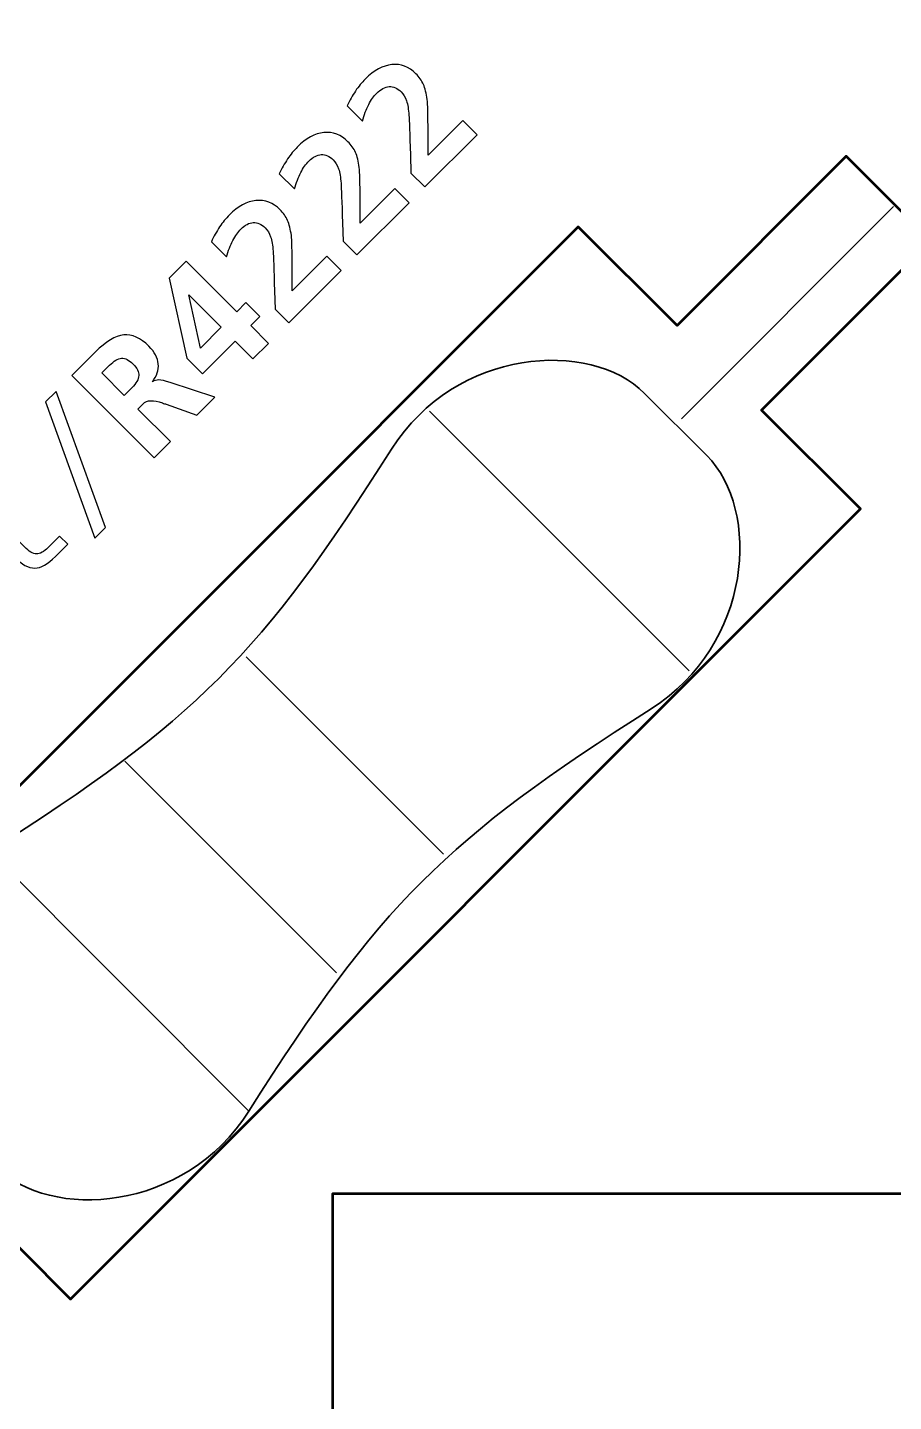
# Model space of a CAD drawing. Header units: centimetres. Extents: x -22.1 to 1.1, y -17.5 to -11.2.
# Drawn here: x -20.191 to -19.648, y -14.755 to -13.894 of the extents above; entities that cross this region are included whole.
import ezdxf

# ---------------------------------------------------------------- set-up
doc = ezdxf.new("R2010")
doc.units = ezdxf.units.CM
doc.header["$MEASUREMENT"] = 0
doc.layers.add('Layer 1', color=7, linetype='Continuous')

msp = doc.modelspace()

# ---------------------------------------------------------------- linework, layer by layer
at = {"layer": 'Layer 1', "lineweight": 53}
msp.add_lwpolyline([(-20.00002, -15.075), (-19.00002, -15.075), (-19.00002, -14.625), (-20.00002, -14.625), (-20.00002, -15.075)], close=True, dxfattribs=at)
at = {"layer": 'Layer 1', "color": 253, "lineweight": 53}
for points, knots in [([(-22.15, -17), (-22.15, -17), (-22.15, -12.7), (-22.15, -12.7), (-22.15, -12.7), (-22.15, -12.42391), (-21.92609, -12.2), (-21.65, -12.2), (-21.65, -12.2), (-21.65, -12.2), (-17.35, -12.2), (-17.35, -12.2), (-17.35, -12.2), (-17.07391, -12.2), (-16.85, -12.42391), (-16.85, -12.7), (-16.85, -12.7), (-16.85, -12.7), (-16.85, -17), (-16.85, -17), (-16.85, -17), (-16.85, -17.27609), (-17.07391, -17.5), (-17.35, -17.5), (-17.35, -17.5), (-17.35, -17.5), (-21.65, -17.5), (-21.65, -17.5), (-21.65, -17.5), (-21.92609, -17.5), (-22.15, -17.27609), (-22.15, -17)], [0, 0, 0, 0, 0.125, 0.125, 0.125, 0.125, 0.25, 0.25, 0.25, 0.25, 0.375, 0.375, 0.375, 0.375, 0.5, 0.5, 0.5, 0.5, 0.625, 0.625, 0.625, 0.625, 0.75, 0.75, 0.75, 0.75, 0.875, 0.875, 0.875, 0.875, 1, 1, 1, 1]), ([(-20.3851, -14.68205), (-20.3851, -14.68205), (-20.27903, -14.57599), (-20.27903, -14.57599), (-20.27903, -14.57599), (-20.27903, -14.57599), (-20.3409, -14.51411), (-20.3409, -14.51411), (-20.3409, -14.51411), (-20.3409, -14.51411), (-19.84593, -14.01914), (-19.84593, -14.01914), (-19.84593, -14.01914), (-19.84593, -14.01914), (-19.78405, -14.08101), (-19.78405, -14.08101), (-19.78405, -14.08101), (-19.78405, -14.08101), (-19.67799, -13.97495), (-19.67799, -13.97495), (-19.67799, -13.97495), (-19.67799, -13.97495), (-19.62496, -14.02798), (-19.62496, -14.02798), (-19.62496, -14.02798), (-19.62496, -14.02798), (-19.73102, -14.13404), (-19.73102, -14.13404), (-19.73102, -14.13404), (-19.73102, -14.13404), (-19.66915, -14.19592), (-19.66915, -14.19592), (-19.66915, -14.19592), (-19.66915, -14.19592), (-20.16412, -14.69089), (-20.16412, -14.69089), (-20.16412, -14.69089), (-20.16412, -14.69089), (-20.226, -14.62902), (-20.226, -14.62902), (-20.226, -14.62902), (-20.226, -14.62902), (-20.33206, -14.73509), (-20.33206, -14.73509), (-20.33206, -14.73509), (-20.33206, -14.73509), (-20.3851, -14.68205), (-20.3851, -14.68205)], [0, 0, 0, 0, 0.083333, 0.083333, 0.083333, 0.083333, 0.166667, 0.166667, 0.166667, 0.166667, 0.25, 0.25, 0.25, 0.25, 0.333333, 0.333333, 0.333333, 0.333333, 0.416667, 0.416667, 0.416667, 0.416667, 0.5, 0.5, 0.5, 0.5, 0.583333, 0.583333, 0.583333, 0.583333, 0.666667, 0.666667, 0.666667, 0.666667, 0.75, 0.75, 0.75, 0.75, 0.833333, 0.833333, 0.833333, 0.833333, 0.916667, 0.916667, 0.916667, 0.916667, 1, 1, 1, 1])]:
    msp.add_open_spline(points, degree=3, knots=knots, dxfattribs=at)
at = {"layer": 'Layer 1', "color": 250}
for points, knots in [([(-19.94004, -13.97425), (-19.94004, -13.97425), (-19.91832, -13.95253), (-19.91832, -13.95253), (-19.91832, -13.95253), (-19.91832, -13.95253), (-19.90933, -13.96151), (-19.90933, -13.96151), (-19.90933, -13.96151), (-19.90933, -13.96151), (-19.94207, -13.99425), (-19.94207, -13.99425), (-19.94207, -13.99425), (-19.94207, -13.99425), (-19.95077, -13.98556), (-19.95077, -13.98556), (-19.95077, -13.98556), (-19.95077, -13.98556), (-19.95112, -13.97416), (-19.95112, -13.97416), (-19.95112, -13.97416), (-19.95152, -13.96062), (-19.95183, -13.95233), (-19.95203, -13.94932), (-19.95203, -13.94932), (-19.95229, -13.94561), (-19.9528, -13.94262), (-19.95357, -13.94033), (-19.95357, -13.94033), (-19.95434, -13.93803), (-19.95547, -13.93615), (-19.95697, -13.93465), (-19.95697, -13.93465), (-19.95927, -13.93235), (-19.96175, -13.93126), (-19.96441, -13.9314), (-19.96441, -13.9314), (-19.96704, -13.93155), (-19.96965, -13.9329), (-19.97221, -13.93545), (-19.97221, -13.93545), (-19.97402, -13.93727), (-19.97571, -13.93969), (-19.97725, -13.94266), (-19.97725, -13.94266), (-19.97879, -13.94567), (-19.98011, -13.94908), (-19.98119, -13.95293), (-19.98119, -13.95293), (-19.98119, -13.95293), (-19.99069, -13.94343), (-19.99069, -13.94343), (-19.99069, -13.94343), (-19.98913, -13.94007), (-19.98741, -13.93696), (-19.98551, -13.93413), (-19.98551, -13.93413), (-19.98363, -13.9313), (-19.9816, -13.92881), (-19.97944, -13.92665), (-19.97944, -13.92665), (-19.97397, -13.92118), (-19.96842, -13.91816), (-19.96275, -13.9176), (-19.96275, -13.9176), (-19.95709, -13.91701), (-19.95205, -13.91893), (-19.94767, -13.92332), (-19.94767, -13.92332), (-19.94564, -13.92535), (-19.94407, -13.92758), (-19.94299, -13.93003), (-19.94299, -13.93003), (-19.94188, -13.93248), (-19.94109, -13.93563), (-19.94058, -13.93945), (-19.94058, -13.93945), (-19.94024, -13.94223), (-19.94007, -13.9491), (-19.94007, -13.96006), (-19.94007, -13.96006), (-19.94007, -13.966), (-19.94005, -13.97074), (-19.94004, -13.97425)], [0, 0, 0, 0, 0.047619, 0.047619, 0.047619, 0.047619, 0.095238, 0.095238, 0.095238, 0.095238, 0.142857, 0.142857, 0.142857, 0.142857, 0.190476, 0.190476, 0.190476, 0.190476, 0.238095, 0.238095, 0.238095, 0.238095, 0.285714, 0.285714, 0.285714, 0.285714, 0.333333, 0.333333, 0.333333, 0.333333, 0.380952, 0.380952, 0.380952, 0.380952, 0.428571, 0.428571, 0.428571, 0.428571, 0.47619, 0.47619, 0.47619, 0.47619, 0.52381, 0.52381, 0.52381, 0.52381, 0.571429, 0.571429, 0.571429, 0.571429, 0.619048, 0.619048, 0.619048, 0.619048, 0.666667, 0.666667, 0.666667, 0.666667, 0.714286, 0.714286, 0.714286, 0.714286, 0.761905, 0.761905, 0.761905, 0.761905, 0.809524, 0.809524, 0.809524, 0.809524, 0.857143, 0.857143, 0.857143, 0.857143, 0.904762, 0.904762, 0.904762, 0.904762, 0.952381, 0.952381, 0.952381, 0.952381, 1, 1, 1, 1]), ([(-19.98261, -14.01682), (-19.98261, -14.01682), (-19.96089, -13.9951), (-19.96089, -13.9951), (-19.96089, -13.9951), (-19.96089, -13.9951), (-19.9519, -14.00408), (-19.9519, -14.00408), (-19.9519, -14.00408), (-19.9519, -14.00408), (-19.98464, -14.03682), (-19.98464, -14.03682), (-19.98464, -14.03682), (-19.98464, -14.03682), (-19.99334, -14.02813), (-19.99334, -14.02813), (-19.99334, -14.02813), (-19.99334, -14.02813), (-19.99369, -14.01673), (-19.99369, -14.01673), (-19.99369, -14.01673), (-19.99409, -14.00319), (-19.9944, -13.9949), (-19.9946, -13.99189), (-19.9946, -13.99189), (-19.99486, -13.98818), (-19.99537, -13.98519), (-19.99614, -13.9829), (-19.99614, -13.9829), (-19.99691, -13.9806), (-19.99804, -13.97872), (-19.99954, -13.97722), (-19.99954, -13.97722), (-20.00184, -13.97492), (-20.00432, -13.97383), (-20.00698, -13.97397), (-20.00698, -13.97397), (-20.00961, -13.97412), (-20.01222, -13.97547), (-20.01478, -13.97802), (-20.01478, -13.97802), (-20.01659, -13.97984), (-20.01828, -13.98226), (-20.01982, -13.98523), (-20.01982, -13.98523), (-20.02136, -13.98824), (-20.02268, -13.99165), (-20.02376, -13.9955), (-20.02376, -13.9955), (-20.02376, -13.9955), (-20.03326, -13.986), (-20.03326, -13.986), (-20.03326, -13.986), (-20.0317, -13.98264), (-20.02998, -13.97953), (-20.02808, -13.9767), (-20.02808, -13.9767), (-20.0262, -13.97387), (-20.02417, -13.97138), (-20.02201, -13.96922), (-20.02201, -13.96922), (-20.01654, -13.96375), (-20.01099, -13.96073), (-20.00532, -13.96017), (-20.00532, -13.96017), (-19.99966, -13.95958), (-19.99462, -13.9615), (-19.99024, -13.96589), (-19.99024, -13.96589), (-19.98821, -13.96792), (-19.98664, -13.97015), (-19.98556, -13.9726), (-19.98556, -13.9726), (-19.98445, -13.97505), (-19.98366, -13.9782), (-19.98315, -13.98202), (-19.98315, -13.98202), (-19.98281, -13.9848), (-19.98264, -13.99167), (-19.98264, -14.00263), (-19.98264, -14.00263), (-19.98264, -14.00857), (-19.98262, -14.01331), (-19.98261, -14.01682)], [0, 0, 0, 0, 0.047619, 0.047619, 0.047619, 0.047619, 0.095238, 0.095238, 0.095238, 0.095238, 0.142857, 0.142857, 0.142857, 0.142857, 0.190476, 0.190476, 0.190476, 0.190476, 0.238095, 0.238095, 0.238095, 0.238095, 0.285714, 0.285714, 0.285714, 0.285714, 0.333333, 0.333333, 0.333333, 0.333333, 0.380952, 0.380952, 0.380952, 0.380952, 0.428571, 0.428571, 0.428571, 0.428571, 0.47619, 0.47619, 0.47619, 0.47619, 0.52381, 0.52381, 0.52381, 0.52381, 0.571429, 0.571429, 0.571429, 0.571429, 0.619048, 0.619048, 0.619048, 0.619048, 0.666667, 0.666667, 0.666667, 0.666667, 0.714286, 0.714286, 0.714286, 0.714286, 0.761905, 0.761905, 0.761905, 0.761905, 0.809524, 0.809524, 0.809524, 0.809524, 0.857143, 0.857143, 0.857143, 0.857143, 0.904762, 0.904762, 0.904762, 0.904762, 0.952381, 0.952381, 0.952381, 0.952381, 1, 1, 1, 1]), ([(-20.02519, -14.0594), (-20.02519, -14.0594), (-20.00347, -14.03768), (-20.00347, -14.03768), (-20.00347, -14.03768), (-20.00347, -14.03768), (-19.99448, -14.04666), (-19.99448, -14.04666), (-19.99448, -14.04666), (-19.99448, -14.04666), (-20.02722, -14.0794), (-20.02722, -14.0794), (-20.02722, -14.0794), (-20.02722, -14.0794), (-20.03592, -14.07071), (-20.03592, -14.07071), (-20.03592, -14.07071), (-20.03592, -14.07071), (-20.03627, -14.05931), (-20.03627, -14.05931), (-20.03627, -14.05931), (-20.03667, -14.04577), (-20.03698, -14.03748), (-20.03718, -14.03447), (-20.03718, -14.03447), (-20.03744, -14.03076), (-20.03795, -14.02777), (-20.03872, -14.02548), (-20.03872, -14.02548), (-20.03949, -14.02318), (-20.04062, -14.0213), (-20.04212, -14.0198), (-20.04212, -14.0198), (-20.04442, -14.0175), (-20.0469, -14.01641), (-20.04956, -14.01655), (-20.04956, -14.01655), (-20.05219, -14.0167), (-20.0548, -14.01805), (-20.05736, -14.0206), (-20.05736, -14.0206), (-20.05917, -14.02242), (-20.06086, -14.02484), (-20.0624, -14.02781), (-20.0624, -14.02781), (-20.06394, -14.03082), (-20.06526, -14.03423), (-20.06634, -14.03808), (-20.06634, -14.03808), (-20.06634, -14.03808), (-20.07584, -14.02858), (-20.07584, -14.02858), (-20.07584, -14.02858), (-20.07428, -14.02522), (-20.07256, -14.02211), (-20.07066, -14.01928), (-20.07066, -14.01928), (-20.06878, -14.01645), (-20.06675, -14.01396), (-20.06459, -14.0118), (-20.06459, -14.0118), (-20.05912, -14.00633), (-20.05357, -14.00331), (-20.0479, -14.00275), (-20.0479, -14.00275), (-20.04224, -14.00216), (-20.0372, -14.00408), (-20.03282, -14.00847), (-20.03282, -14.00847), (-20.03079, -14.0105), (-20.02922, -14.01273), (-20.02814, -14.01518), (-20.02814, -14.01518), (-20.02703, -14.01763), (-20.02624, -14.02078), (-20.02573, -14.0246), (-20.02573, -14.0246), (-20.02539, -14.02738), (-20.02522, -14.03425), (-20.02522, -14.04521), (-20.02522, -14.04521), (-20.02522, -14.05115), (-20.0252, -14.05589), (-20.02519, -14.0594)], [0, 0, 0, 0, 0.047619, 0.047619, 0.047619, 0.047619, 0.095238, 0.095238, 0.095238, 0.095238, 0.142857, 0.142857, 0.142857, 0.142857, 0.190476, 0.190476, 0.190476, 0.190476, 0.238095, 0.238095, 0.238095, 0.238095, 0.285714, 0.285714, 0.285714, 0.285714, 0.333333, 0.333333, 0.333333, 0.333333, 0.380952, 0.380952, 0.380952, 0.380952, 0.428571, 0.428571, 0.428571, 0.428571, 0.47619, 0.47619, 0.47619, 0.47619, 0.52381, 0.52381, 0.52381, 0.52381, 0.571429, 0.571429, 0.571429, 0.571429, 0.619048, 0.619048, 0.619048, 0.619048, 0.666667, 0.666667, 0.666667, 0.666667, 0.714286, 0.714286, 0.714286, 0.714286, 0.761905, 0.761905, 0.761905, 0.761905, 0.809524, 0.809524, 0.809524, 0.809524, 0.857143, 0.857143, 0.857143, 0.857143, 0.904762, 0.904762, 0.904762, 0.904762, 0.952381, 0.952381, 0.952381, 0.952381, 1, 1, 1, 1]), ([(-20.10224, -14.05132), (-20.10224, -14.05132), (-20.09157, -14.04065), (-20.09157, -14.04065), (-20.09157, -14.04065), (-20.09157, -14.04065), (-20.05987, -14.07236), (-20.05987, -14.07236), (-20.05987, -14.07236), (-20.05987, -14.07236), (-20.0542, -14.06668), (-20.0542, -14.06668), (-20.0542, -14.06668), (-20.0542, -14.06668), (-20.04546, -14.07542), (-20.04546, -14.07542), (-20.04546, -14.07542), (-20.04546, -14.07542), (-20.05113, -14.08109), (-20.05113, -14.08109), (-20.05113, -14.08109), (-20.05113, -14.08109), (-20.04002, -14.0922), (-20.04002, -14.0922), (-20.04002, -14.0922), (-20.04002, -14.0922), (-20.04978, -14.10197), (-20.04978, -14.10197), (-20.04978, -14.10197), (-20.04978, -14.10197), (-20.0609, -14.09085), (-20.0609, -14.09085), (-20.0609, -14.09085), (-20.0609, -14.09085), (-20.08136, -14.11131), (-20.08136, -14.11131), (-20.08136, -14.11131), (-20.08136, -14.11131), (-20.09124, -14.10143), (-20.09124, -14.10143), (-20.09124, -14.10143), (-20.09124, -14.10143), (-20.10224, -14.05132), (-20.10224, -14.05132)], [0, 0, 0, 0, 0.090909, 0.090909, 0.090909, 0.090909, 0.181818, 0.181818, 0.181818, 0.181818, 0.272727, 0.272727, 0.272727, 0.272727, 0.363636, 0.363636, 0.363636, 0.363636, 0.454545, 0.454545, 0.454545, 0.454545, 0.545455, 0.545455, 0.545455, 0.545455, 0.636364, 0.636364, 0.636364, 0.636364, 0.727273, 0.727273, 0.727273, 0.727273, 0.818182, 0.818182, 0.818182, 0.818182, 0.909091, 0.909091, 0.909091, 0.909091, 1, 1, 1, 1]), ([(-20.09, -14.06175), (-20.09, -14.06175), (-20.08265, -14.09514), (-20.08265, -14.09514), (-20.08265, -14.09514), (-20.08265, -14.09514), (-20.06963, -14.08212), (-20.06963, -14.08212), (-20.06963, -14.08212), (-20.06963, -14.08212), (-20.09, -14.06175), (-20.09, -14.06175)], [0, 0, 0, 0, 0.333333, 0.333333, 0.333333, 0.333333, 0.666667, 0.666667, 0.666667, 0.666667, 1, 1, 1, 1]), ([(-20.11281, -14.11631), (-20.11158, -14.1155), (-20.11023, -14.1151), (-20.10873, -14.1151), (-20.10873, -14.1151), (-20.10723, -14.1151), (-20.10487, -14.11564), (-20.10161, -14.11672), (-20.10161, -14.11672), (-20.10161, -14.11672), (-20.07375, -14.12593), (-20.07375, -14.12593), (-20.07375, -14.12593), (-20.07375, -14.12593), (-20.08495, -14.13713), (-20.08495, -14.13713), (-20.08495, -14.13713), (-20.08495, -14.13713), (-20.10417, -14.13033), (-20.10417, -14.13033), (-20.10417, -14.13033), (-20.10473, -14.13015), (-20.10547, -14.12988), (-20.10642, -14.12953), (-20.10642, -14.12953), (-20.11212, -14.12747), (-20.11622, -14.12766), (-20.11867, -14.13011), (-20.11867, -14.13011), (-20.11867, -14.13011), (-20.12192, -14.13336), (-20.12192, -14.13336), (-20.12192, -14.13336), (-20.12192, -14.13336), (-20.10155, -14.15373), (-20.10155, -14.15373), (-20.10155, -14.15373), (-20.10155, -14.15373), (-20.11173, -14.16392), (-20.11173, -14.16392), (-20.11173, -14.16392), (-20.11173, -14.16392), (-20.16329, -14.11236), (-20.16329, -14.11236), (-20.16329, -14.11236), (-20.16329, -14.11236), (-20.14859, -14.09766), (-20.14859, -14.09766), (-20.14859, -14.09766), (-20.14195, -14.09103), (-20.13602, -14.08744), (-20.13079, -14.08689), (-20.13079, -14.08689), (-20.12553, -14.08636), (-20.12027, -14.08874), (-20.11498, -14.09403), (-20.11498, -14.09403), (-20.11144, -14.09758), (-20.10948, -14.10127), (-20.10912, -14.10508), (-20.10912, -14.10508), (-20.10873, -14.10892), (-20.10997, -14.11264), (-20.11281, -14.11631)], [0, 0, 0, 0, 0.0625, 0.0625, 0.0625, 0.0625, 0.125, 0.125, 0.125, 0.125, 0.1875, 0.1875, 0.1875, 0.1875, 0.25, 0.25, 0.25, 0.25, 0.3125, 0.3125, 0.3125, 0.3125, 0.375, 0.375, 0.375, 0.375, 0.4375, 0.4375, 0.4375, 0.4375, 0.5, 0.5, 0.5, 0.5, 0.5625, 0.5625, 0.5625, 0.5625, 0.625, 0.625, 0.625, 0.625, 0.6875, 0.6875, 0.6875, 0.6875, 0.75, 0.75, 0.75, 0.75, 0.8125, 0.8125, 0.8125, 0.8125, 0.875, 0.875, 0.875, 0.875, 0.9375, 0.9375, 0.9375, 0.9375, 1, 1, 1, 1]), ([(-20.14453, -14.11075), (-20.14453, -14.11075), (-20.13048, -14.1248), (-20.13048, -14.1248), (-20.13048, -14.1248), (-20.13048, -14.1248), (-20.12568, -14.12), (-20.12568, -14.12), (-20.12568, -14.12), (-20.1229, -14.11722), (-20.12145, -14.11467), (-20.12133, -14.11237), (-20.12133, -14.11237), (-20.12122, -14.11006), (-20.12242, -14.10767), (-20.12493, -14.10515), (-20.12493, -14.10515), (-20.12744, -14.10265), (-20.12983, -14.10145), (-20.1321, -14.10156), (-20.1321, -14.10156), (-20.13439, -14.10168), (-20.13693, -14.10315), (-20.13973, -14.10595), (-20.13973, -14.10595), (-20.13973, -14.10595), (-20.14453, -14.11075), (-20.14453, -14.11075)], [0, 0, 0, 0, 0.142857, 0.142857, 0.142857, 0.142857, 0.285714, 0.285714, 0.285714, 0.285714, 0.428571, 0.428571, 0.428571, 0.428571, 0.571429, 0.571429, 0.571429, 0.571429, 0.714286, 0.714286, 0.714286, 0.714286, 0.857143, 0.857143, 0.857143, 0.857143, 1, 1, 1, 1]), ([(-20.17977, -14.12885), (-20.17977, -14.12885), (-20.17321, -14.12228), (-20.17321, -14.12228), (-20.17321, -14.12228), (-20.17321, -14.12228), (-20.14222, -14.20754), (-20.14222, -14.20754), (-20.14222, -14.20754), (-20.14222, -14.20754), (-20.14882, -14.21415), (-20.14882, -14.21415), (-20.14882, -14.21415), (-20.14882, -14.21415), (-20.17977, -14.12885), (-20.17977, -14.12885)], [0, 0, 0, 0, 0.25, 0.25, 0.25, 0.25, 0.5, 0.5, 0.5, 0.5, 0.75, 0.75, 0.75, 0.75, 1, 1, 1, 1]), ([(-20.22993, -14.18281), (-20.22993, -14.18281), (-20.21895, -14.19379), (-20.21895, -14.19379), (-20.21895, -14.19379), (-20.21895, -14.19379), (-20.20451, -14.17935), (-20.20451, -14.17935), (-20.20451, -14.17935), (-20.20451, -14.17935), (-20.19957, -14.18429), (-20.19957, -14.18429), (-20.19957, -14.18429), (-20.19957, -14.18429), (-20.21401, -14.19873), (-20.21401, -14.19873), (-20.21401, -14.19873), (-20.21401, -14.19873), (-20.19303, -14.21971), (-20.19303, -14.21971), (-20.19303, -14.21971), (-20.19018, -14.22256), (-20.18764, -14.224), (-20.18542, -14.22406), (-20.18542, -14.22406), (-20.18322, -14.22411), (-20.18076, -14.22277), (-20.17807, -14.22009), (-20.17807, -14.22009), (-20.17807, -14.22009), (-20.17092, -14.21294), (-20.17092, -14.21294), (-20.17092, -14.21294), (-20.17092, -14.21294), (-20.16584, -14.21802), (-20.16584, -14.21802), (-20.16584, -14.21802), (-20.16584, -14.21802), (-20.17361, -14.22579), (-20.17361, -14.22579), (-20.17361, -14.22579), (-20.17837, -14.23056), (-20.18269, -14.23296), (-20.18656, -14.23301), (-20.18656, -14.23301), (-20.19042, -14.23306), (-20.19469, -14.23074), (-20.19938, -14.22606), (-20.19938, -14.22606), (-20.19938, -14.22606), (-20.22036, -14.20508), (-20.22036, -14.20508), (-20.22036, -14.20508), (-20.22036, -14.20508), (-20.23068, -14.21539), (-20.23068, -14.21539), (-20.23068, -14.21539), (-20.23068, -14.21539), (-20.23561, -14.21046), (-20.23561, -14.21046), (-20.23561, -14.21046), (-20.23561, -14.21046), (-20.2253, -14.20014), (-20.2253, -14.20014), (-20.2253, -14.20014), (-20.2253, -14.20014), (-20.23628, -14.18916), (-20.23628, -14.18916), (-20.23628, -14.18916), (-20.23628, -14.18916), (-20.22993, -14.18281), (-20.22993, -14.18281)], [0, 0, 0, 0, 0.055556, 0.055556, 0.055556, 0.055556, 0.111111, 0.111111, 0.111111, 0.111111, 0.166667, 0.166667, 0.166667, 0.166667, 0.222222, 0.222222, 0.222222, 0.222222, 0.277778, 0.277778, 0.277778, 0.277778, 0.333333, 0.333333, 0.333333, 0.333333, 0.388889, 0.388889, 0.388889, 0.388889, 0.444444, 0.444444, 0.444444, 0.444444, 0.5, 0.5, 0.5, 0.5, 0.555556, 0.555556, 0.555556, 0.555556, 0.611111, 0.611111, 0.611111, 0.611111, 0.666667, 0.666667, 0.666667, 0.666667, 0.722222, 0.722222, 0.722222, 0.722222, 0.777778, 0.777778, 0.777778, 0.777778, 0.833333, 0.833333, 0.833333, 0.833333, 0.888889, 0.888889, 0.888889, 0.888889, 0.944444, 0.944444, 0.944444, 0.944444, 1, 1, 1, 1])]:
    msp.add_open_spline(points, degree=3, knots=knots, dxfattribs=at)
at = {"layer": 'Layer 1', "color": 250, "lineweight": 35}
msp.add_open_spline([(-19.64837, -14.00657), (-19.64837, -14.00657), (-19.78131, -14.1395), (-19.78131, -14.1395)], degree=3, dxfattribs=at)
at = {"layer": 'Layer 1', "color": 7, "lineweight": 35}
msp.add_open_spline([(-19.9629, -14.15845), (-20.04411, -14.28684), (-20.0866, -14.32907), (-20.21491, -14.41047), (-20.21491, -14.41047), (-20.27844, -14.45076), (-20.2838, -14.53504), (-20.24984, -14.569), (-20.24984, -14.569), (-20.24984, -14.569), (-20.21081, -14.60803), (-20.21081, -14.60803), (-20.21081, -14.60803), (-20.17686, -14.64198), (-20.09246, -14.63663), (-20.05227, -14.5731), (-20.05227, -14.5731), (-19.97107, -14.44472), (-19.92858, -14.40244), (-19.80026, -14.32109), (-19.80026, -14.32109), (-19.73678, -14.28083), (-19.73134, -14.19655), (-19.76533, -14.16255), (-19.76533, -14.16255), (-19.76533, -14.16255), (-19.80436, -14.12352), (-19.80436, -14.12352), (-19.80436, -14.12352), (-19.83835, -14.08953), (-19.92268, -14.09487), (-19.9629, -14.15845)], degree=3, knots=[0, 0, 0, 0, 0.125, 0.125, 0.125, 0.125, 0.25, 0.25, 0.25, 0.25, 0.375, 0.375, 0.375, 0.375, 0.5, 0.5, 0.5, 0.5, 0.625, 0.625, 0.625, 0.625, 0.75, 0.75, 0.75, 0.75, 0.875, 0.875, 0.875, 0.875, 1, 1, 1, 1], dxfattribs=at)
at = {"layer": 'Layer 1', "color": 250, "lineweight": 35}
msp.add_open_spline([(-19.9629, -14.15845), (-20.04411, -14.28684), (-20.0866, -14.32907), (-20.21491, -14.41047), (-20.21491, -14.41047), (-20.27844, -14.45076), (-20.2838, -14.53504), (-20.24984, -14.569), (-20.24984, -14.569), (-20.24984, -14.569), (-20.21081, -14.60803), (-20.21081, -14.60803), (-20.21081, -14.60803), (-20.17686, -14.64198), (-20.09246, -14.63663), (-20.05227, -14.5731), (-20.05227, -14.5731), (-19.97107, -14.44472), (-19.92858, -14.40244), (-19.80026, -14.32109), (-19.80026, -14.32109), (-19.73678, -14.28083), (-19.73134, -14.19655), (-19.76533, -14.16255), (-19.76533, -14.16255), (-19.76533, -14.16255), (-19.80436, -14.12352), (-19.80436, -14.12352), (-19.80436, -14.12352), (-19.83835, -14.08953), (-19.92268, -14.09487), (-19.9629, -14.15845)], degree=3, knots=[0, 0, 0, 0, 0.125, 0.125, 0.125, 0.125, 0.25, 0.25, 0.25, 0.25, 0.375, 0.375, 0.375, 0.375, 0.5, 0.5, 0.5, 0.5, 0.625, 0.625, 0.625, 0.625, 0.75, 0.75, 0.75, 0.75, 0.875, 0.875, 0.875, 0.875, 1, 1, 1, 1], dxfattribs=at)
at = {"layer": 'Layer 1', "color": 33, "lineweight": 35}
msp.add_open_spline([(-19.93914, -14.13469), (-19.93914, -14.13469), (-19.7765, -14.29733), (-19.7765, -14.29733)], degree=3, dxfattribs=at)
at = {"layer": 'Layer 1', "color": 1, "lineweight": 35}
for points in [[(-20.05404, -14.28849), (-20.05404, -14.28849), (-19.9303, -14.41223), (-19.9303, -14.41223)], [(-20.13006, -14.3539), (-20.13006, -14.3539), (-19.99747, -14.48648), (-19.99747, -14.48648)], [(-20.21491, -14.41047), (-20.21491, -14.41047), (-20.05227, -14.5731), (-20.05227, -14.5731)]]:
    msp.add_open_spline(points, degree=3, dxfattribs=at)
at = {"layer": 'Layer 1', "color": 1, "lineweight": 53}
msp.add_open_spline([(-20.36679, -14.72499), (-20.36679, -14.72499), (-20.5, -14.84999), (-20.5, -14.84999), (-20.5, -14.84999), (-20.5, -14.84999), (-19.754, -14.85001), (-19.754, -14.85001)], degree=3, knots=[0, 0, 0, 0, 0.5, 0.5, 0.5, 0.5, 1, 1, 1, 1], dxfattribs=at)

doc.saveas('drawing.dxf')
